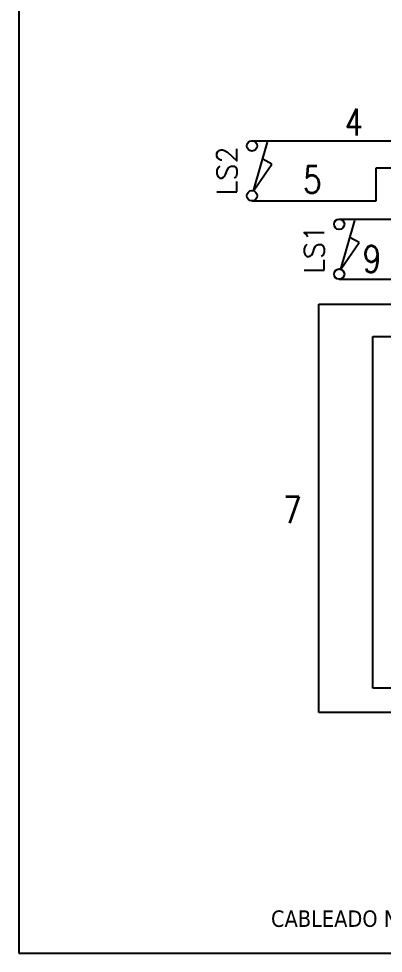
# Model space of a CAD drawing. Header units: inches. Extents: x 15 to 148, y 10 to 111.
# Drawn here: x 126.91 to 130.32, y 94.57 to 103.31 of the extents above; entities that cross this region are included whole.
import ezdxf
from ezdxf.enums import TextEntityAlignment as Align

# ---------------------------------------------------------------- set-up
doc = ezdxf.new("R2010")
doc.units = ezdxf.units.IN
doc.header["$MEASUREMENT"] = 0
for name, color, linetype in [('BLK_12AWG', 7, 'Continuous'), ('CONTORNO', 179, 'Continuous'), ('SYMS', 7, 'Continuous'), ('TAGS', 250, 'Continuous')]:
    doc.layers.add(name, color=color, linetype=linetype)
doc.layers.add('WIRENO', color=5, linetype='Continuous', true_color=0x0000ff)
doc.styles.add('SLDTEXTSTYLE0', font='tahoma.ttf')
doc.styles.add('WD', font='romans.shx')

# ---------------------------------------------------------------- blocks, each defined once
blk = doc.blocks.new('HLS11')
at = {"linetype": 'Continuous'}
for p, q in [((-0.1248, -0.0103), (0.0408, -0.1237)), ((-0.1248, -0.0103), (0.1786, -0.097)), ((0.0408, -0.1237), (0.0728, -0.0668))]:
    blk.add_line(p, q, dxfattribs=at)
for centre in [(-0.1553, 0), (0.1553, 0)]:
    blk.add_circle(centre, 0.0322)
at = {"style": 'WD', "width": 0.7}
for tag, p in [('INST', (0, 0.7321)), ('LOC', (0, 0.5625)), ('DESC1', (0, 0.4062)), ('DESC2', (0, 0.25)), ('XREF', (0, -0.2988)), ('WDTAGALT', (0.0062, -0.4375))]:
    blk.add_attdef(tag, text='', height=0.125, dxfattribs=at).set_placement(p, align=Align.CENTER)
at = {"style": 'WD'}
blk.add_attdef('TAG1', text='', height=0.125, dxfattribs=at).set_placement((0, 0.0938), align=Align.CENTER)
for tag, p, height, flags in [('X4TERM01', (-0.1875, 0), 0.0125, 1), ('CONTACT', (0.0376, 0.0204), 0.01, 1), ('FAMILY', (0.0376, 0.0371), 0.01, 9), ('X1TERM02', (0.1875, 0), 0.0125, 1)]:
    blk.add_attdef(tag, p, '', height=height, dxfattribs=dict(at, flags=flags))
for tag, p in [('X2LINK', (0, 0.0312)), ('X8LINK', (0, -0.1562))]:
    blk.add_attdef(tag, p, '', height=0.01, dxfattribs=at)
at = {"linetype": 'Continuous', "style": 'WD', "flags": 9}
for tag, p in [('CAT', (0.0626, -0.0071)), ('ASSYCODE', (0.062, -0.047)), ('MFG', (0.0626, -0.0266))]:
    blk.add_attdef(tag, text='', height=0.01, dxfattribs=at).set_placement(p, align=Align.CENTER)
at = {"linetype": 'Continuous', "style": 'WD', "flags": 8}
blk.add_attdef('TERM01', text='', height=0.125, dxfattribs=at).set_placement((-0.25, -0.0314), align=Align.TOP_RIGHT)
blk.add_attdef('TERM02', text='', height=0.125, dxfattribs=at).set_placement((0.25, -0.0314), align=Align.TOP_LEFT)
blk = doc.blocks.new('WD_WNH')
at = {"linetype": 'Continuous', "style": 'WD', "width": 0.8}
blk.add_attdef('WIRENO', text='', height=0.125, dxfattribs=at).set_placement((0, 0.0625), align=Align.CENTER)
at = {"style": 'WD', "flags": 1}
for tag, p in [('W01USER', (0, 0.0781)), ('W02USER', (0, 0.0703)), ('W03USER', (0, 0.0625)), ('W04USER', (0, 0.0547)), ('W05USER', (0, 0.0469)), ('W06USER', (0, 0.0391)), ('W07USER', (0, 0.0312)), ('W08USER', (0, 0.0234)), ('W09USER', (0, 0.0156)), ('W10USER', (0, 0.0078))]:
    blk.add_attdef(tag, text='', height=0.005, dxfattribs=at).set_placement(p, align=Align.CENTER)
blk = doc.blocks.new('WD_WNV')
at = {"style": 'WD', "flags": 1}
for tag, p in [('W01USER', (-0.0625, 0.0938)), ('W02USER', (-0.0625, 0.0859)), ('W03USER', (-0.0625, 0.0781)), ('W04USER', (-0.0625, 0.0703)), ('W05USER', (-0.0625, 0.0625)), ('W06USER', (-0.0625, 0.0547)), ('W07USER', (-0.0625, 0.0469)), ('W08USER', (-0.0625, 0.0391)), ('W09USER', (-0.0625, 0.0312)), ('W10USER', (-0.0625, 0.0234))]:
    blk.add_attdef(tag, text='', height=0.005, dxfattribs=at).set_placement(p, align=Align.CENTER)
at = {"linetype": 'Continuous', "style": 'WD', "width": 0.8}
blk.add_attdef('WIRENO', text='', height=0.125, dxfattribs=at).set_placement((-0.05, 0), align=Align.MIDDLE_RIGHT)

msp = doc.modelspace()

# ---------------------------------------------------------------- linework, layer by layer
at = {"color": 7, "linetype": 'Continuous'}
for p, q in [((126.9102, 110.7588), (126.9102, 94.5738)), ((126.9102, 94.5738), (147.6602, 94.5738))]:
    msp.add_line(p, q, dxfattribs=at)
at = {"layer": 'BLK_12AWG'}
for p, q in [((129.0929, 102.1694), (130.9816, 102.1694)), ((130.2539, 101.6069), (130.2539, 101.9153)), ((130.2539, 101.9153), (130.9452, 101.9153)), ((129.0929, 101.6069), (130.2539, 101.6069)), ((129.9084, 101.4365), (130.9998, 101.4365)), ((129.9084, 100.874), (130.3995, 100.874)), ((129.7173, 96.8252), (129.7173, 100.6428)), ((129.7173, 100.6428), (131.0838, 100.6428)), ((130.2234, 97.0528), (130.2234, 100.3394)), ((130.2234, 100.3394), (131.0332, 100.3394)), ((140.4218, 97.0528), (130.2234, 97.0528)), ((140.6749, 96.8252), (129.7173, 96.8252))]:
    msp.add_line(p, q, dxfattribs=at)

# ---------------------------------------------------------------- block references
at = {"layer": 'SYMS'}
ref = msp.add_blockref('HLS11', (129.0929, 101.8882), dxfattribs=dict(at, xscale=1.5, yscale=1.5, zscale=1.5, rotation=89.99999999999999))
ref.add_attrib('TAG1', 'LS2', dxfattribs={"layer": 'TAGS', "height": 0.1875, "rotation": 90, "style": 'WD'}).set_placement((128.9523, 101.8882), align=Align.CENTER)
ref = msp.add_blockref('HLS11', (129.9084, 101.1552), dxfattribs=dict(at, xscale=1.5, yscale=1.5, zscale=1.5, rotation=89.99999999999999))
ref.add_attrib('TAG1', 'LS1', dxfattribs={"layer": 'TAGS', "height": 0.1875, "rotation": 90, "style": 'WD'}).set_placement((129.7677, 101.1552), align=Align.CENTER)
at = {"layer": 'WIRENO'}
ref = msp.add_blockref('WD_WNH', (130.0451, 102.0914), dxfattribs=dict(at, xscale=2, yscale=2, zscale=2))
ref.add_attrib('WIRENO', '4', dxfattribs={"linetype": 'Continuous', "height": 0.25, "style": 'WD', "width": 0.8}).set_placement((130.0451, 102.2164), align=Align.CENTER)
ref = msp.add_blockref('WD_WNH', (129.6566, 101.5547), dxfattribs=dict(at, xscale=2, yscale=2, zscale=2))
ref.add_attrib('WIRENO', '5', dxfattribs={"linetype": 'Continuous', "height": 0.25, "style": 'WD', "width": 0.8}).set_placement((129.6566, 101.6797), align=Align.CENTER)
ref = msp.add_blockref('WD_WNH', (130.2146, 100.8136), dxfattribs=dict(at, xscale=2, yscale=2, zscale=2))
ref.add_attrib('WIRENO', '9', dxfattribs={"linetype": 'Continuous', "height": 0.25, "style": 'WD', "width": 0.8}).set_placement((130.2146, 100.9386), align=Align.CENTER)
ref = msp.add_blockref('WD_WNV', (129.6564, 98.7191), dxfattribs=dict(at, xscale=2, yscale=2, zscale=2))
ref.add_attrib('WIRENO', '7', dxfattribs={"linetype": 'Continuous', "height": 0.25, "style": 'WD', "width": 0.8}).set_placement((129.5564, 98.7191), align=Align.MIDDLE_RIGHT)

# ---------------------------------------------------------------- texts
at = {"layer": 'CONTORNO', "color": 7, "insert": (136.7042, 94.9747), "char_height": 0.153723, "attachment_point": 3, "style": 'SLDTEXTSTYLE0'}
msp.add_mtext('CABLEADO NO INCLUIDO EN ESTE PLANO, VERIFICAR ESQUEMAS ELECTRONICOS.', dxfattribs=at)

doc.saveas('drawing.dxf')
